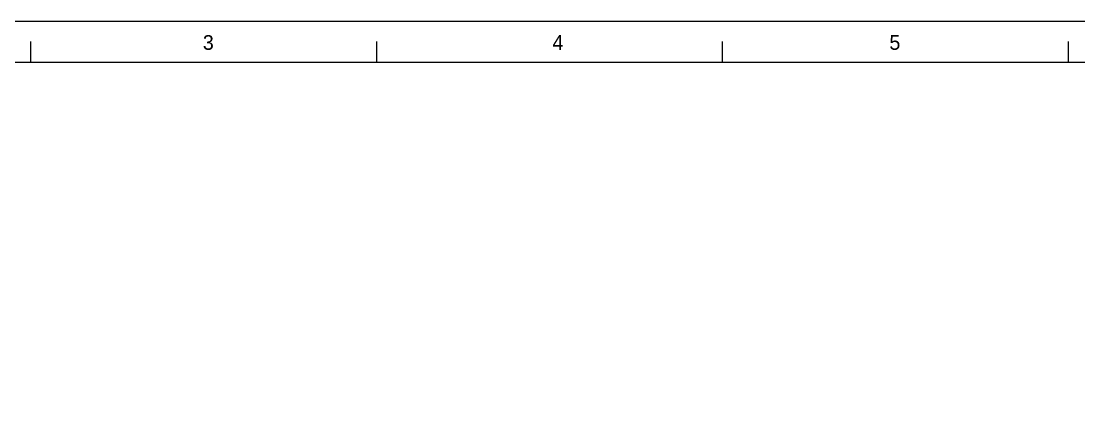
# Model space of a CAD drawing. Extents: x 77471 to 85881, y 26709 to 38599.
# Drawn here: x 79189 to 81701, y 37640 to 38597 of the extents above; entities that cross this region are included whole.
import ezdxf

# ---------------------------------------------------------------- set-up
doc = ezdxf.new("R2010")
doc.units = 0
doc.header["$MEASUREMENT"] = 0
doc.layers.add('1', color=7, linetype='CONTINUOUS')
doc.layers.add('10', color=7, linetype='CONTINUOUS')
doc.styles.get("Standard").update_dxf_attribs({"font": 'txt', "height": 0.2})

msp = doc.modelspace()

# ---------------------------------------------------------------- linework, layer by layer
at = {"layer": '1', "color": 253, "linetype": 'Continuous'}
for p, q in [((79212.8, 38499), (79212.8, 38549)), ((80033.8, 38499), (80033.8, 38549)), ((80854.8, 38499), (80854.8, 38549)), ((81675.8, 38499), (81675.8, 38549))]:
    msp.add_line(p, q, dxfattribs=at)
msp.add_lwpolyline([(77570.8, 26809), (85780.8, 26809), (85780.8, 38499), (77570.8, 38499), (77570.8, 26809)], dxfattribs=at)
at = {"layer": '10', "color": 253, "linetype": 'Continuous'}
msp.add_lwpolyline([(77472.1, 38597.2), (85879.6, 38597.2), (85879.6, 26710.8), (77472.1, 26710.8), (77472.1, 38597.2)], dxfattribs=at)

# ---------------------------------------------------------------- texts
at = {"layer": '1', "color": 253, "linetype": 'Continuous'}
for s, p in [('3', (79620.8, 38529)), ('4', (80450.8, 38529)), ('5', (81250.8, 38529))]:
    msp.add_text(s, height=35, dxfattribs=at).set_placement(p)

doc.saveas('drawing.dxf')
